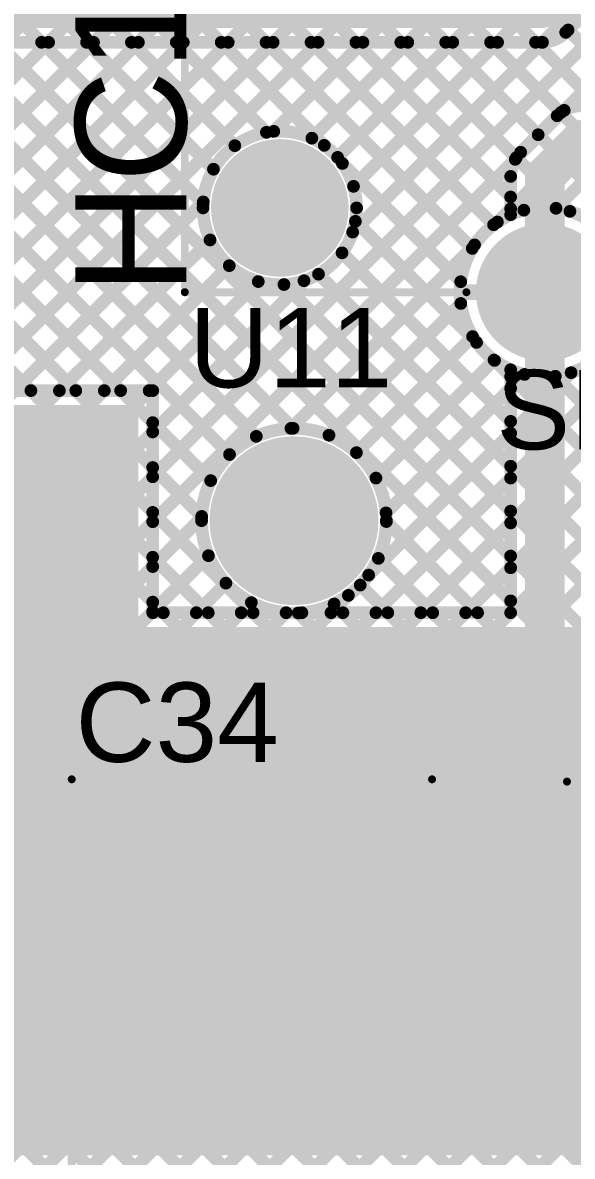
# Model space of a CAD drawing. Header units: millimetres. Extents: x -0.01 to 3.73, y -0.01 to 3.05.
# Drawn here: x 2.959 to 3.305, y 0.815 to 1.53 of the extents above; entities that cross this region are included whole.
import ezdxf

# ---------------------------------------------------------------- set-up
doc = ezdxf.new("R2010")
doc.units = ezdxf.units.MM
doc.header["$MEASUREMENT"] = 0
for name, color, linetype in [('BottomLayer', 5, 'Continuous'), ('BottomSolder', 6, 'Continuous'), ('MultiLayer', 9, 'Continuous'), ('PadHoleLayer', 156, 'Continuous'), ('TopLayer', 1, 'Continuous'), ('TopOverlay', 2, 'Continuous'), ('TopPaste', 8, 'Continuous'), ('TopSolder', 216, 'Continuous')]:
    doc.layers.add(name, color=color, linetype=linetype)
doc.styles.add('Arial', font='', dxfattribs={"height": 0.2})
doc.styles.get('Arial').set_extended_font_data('Arial')

# ---------------------------------------------------------------- blocks, each defined once
blk = doc.blocks.new('HC_12_M______8')
at = {"layer": 'BottomLayer'}
h = blk.add_hatch(color=5, dxfattribs=at)
edge = h.paths.add_edge_path()
edge.add_arc((1.07874, -0.29291), 0.03937, 0, 360)
h = blk.add_hatch(color=5, dxfattribs=at)
edge = h.paths.add_edge_path()
edge.add_arc((1.02559, -0.45984), 0.03937, 0, 360)
at = {"layer": 'BottomSolder'}
h = blk.add_hatch(color=6, dxfattribs=at)
edge = h.paths.add_edge_path()
edge.add_arc((1.07874, -0.29291), 0.04337, 0, 360)
h = blk.add_hatch(color=6, dxfattribs=at)
edge = h.paths.add_edge_path()
edge.add_arc((1.02559, -0.45984), 0.04337, 0, 360)
at = {"layer": 'MultiLayer'}
h = blk.add_hatch(color=9, dxfattribs=at)
edge = h.paths.add_edge_path()
edge.add_arc((1.07874, -0.29291), 0.03937, 0, 360)
h = blk.add_hatch(color=9, dxfattribs=at)
edge = h.paths.add_edge_path()
edge.add_arc((1.02559, -0.45984), 0.03937, 0, 360)
at = {"layer": 'PadHoleLayer'}
h = blk.add_hatch(color=156, dxfattribs=at)
edge = h.paths.add_edge_path()
edge.add_arc((1.07874, -0.29291), 0.01969, 0, 360)
h = blk.add_hatch(color=156, dxfattribs=at)
edge = h.paths.add_edge_path()
edge.add_arc((1.02559, -0.45984), 0.01969, 0, 360)
at = {"layer": 'TopLayer'}
h = blk.add_hatch(color=1, dxfattribs=at)
edge = h.paths.add_edge_path()
edge.add_arc((1.07874, -0.29291), 0.03937, 0, 360)
h = blk.add_hatch(color=1, dxfattribs=at)
edge = h.paths.add_edge_path()
edge.add_arc((1.02559, -0.45984), 0.03937, 0, 360)
at = {"layer": 'TopSolder'}
h = blk.add_hatch(color=216, dxfattribs=at)
edge = h.paths.add_edge_path()
edge.add_arc((1.07874, -0.29291), 0.04337, 0, 360)
h = blk.add_hatch(color=216, dxfattribs=at)
edge = h.paths.add_edge_path()
edge.add_arc((1.02559, -0.45984), 0.04337, 0, 360)
at = {"layer": 'TopOverlay', "const_width": 0.005}
for points in [[(1.07874, -0.51968), (1.07874, -0.34226)], [(1.07874, -0.51968), (0, -0.51968)]]:
    blk.add_lwpolyline(points, dxfattribs=at)
at = {"layer": 'TopOverlay', "const_width": 0.0025}
for points in [[(1.07749, -0.34226, 1), (1.07999, -0.34226, 1)], [(1.07749, -0.51968, 1), (1.07999, -0.51968, 1)], [(1.07749, -0.51968, 1), (1.07999, -0.51968, 1)]]:
    blk.add_lwpolyline(points, format="xyb", close=True, dxfattribs=at)
blk = doc.blocks.new('VT1H471MI135000CE0_168')
at = {"layer": 'TopLayer'}
for points in [[(-0.32461, 0.03445), (-0.08051, 0.03445), (-0.08051, -0.03445), (-0.32461, -0.03445)], [(0.08051, 0.03445), (0.32461, 0.03445), (0.32461, -0.03445), (0.08051, -0.03445)]]:
    blk.add_hatch(color=1, dxfattribs=at).paths.add_polyline_path(points)
at = {"layer": 'TopPaste'}
for points in [[(-0.32461, 0.03445), (-0.08051, 0.03445), (-0.08051, -0.03445), (-0.32461, -0.03445)], [(0.08051, 0.03445), (0.32461, 0.03445), (0.32461, -0.03445), (0.08051, -0.03445)]]:
    blk.add_hatch(color=8, dxfattribs=at).paths.add_polyline_path(points)
at = {"layer": 'TopSolder'}
for points in [[(-0.32861, 0.03845), (-0.07651, 0.03845), (-0.07651, -0.03845), (-0.32861, -0.03845)], [(0.07651, 0.03845), (0.32861, 0.03845), (0.32861, -0.03845), (0.07651, -0.03845)]]:
    blk.add_hatch(color=216, dxfattribs=at).paths.add_polyline_path(points)
at = {"layer": 'TopOverlay'}
for points, const_width in [([(-0.13578, 0.27), (-0.26961, 0.13617)], 0.005), ([(-0.13578, 0.27), (0.269, 0.27)], 0.005), ([(0.269, 0.27), (0.269, 0.043)], 0.005), ([(-0.26961, 0.13617), (-0.26842, 0.042)], 0.005), ([(-0.30956, 0.108), (-0.30956, 0.048)], 0.01), ([(-0.33956, 0.077), (-0.27956, 0.077)], 0.01), ([(0.28422, 0.057), (0.34422, 0.057)], 0.01), ([(-0.26367, -0.04299), (-0.26488, -0.1389)], 0.005), ([(0.26758, -0.042), (0.26758, -0.268)], 0.005), ([(-0.26488, -0.1389), (-0.13578, -0.268)], 0.005), ([(-0.13578, -0.268), (0.26758, -0.268)], 0.005)]:
    blk.add_lwpolyline(points, dxfattribs=dict(at, const_width=const_width))
for points, const_width in [([(-0.13703, 0.27, 1), (-0.13453, 0.27, 1)], 0.0025), ([(-0.13703, 0.27, 1), (-0.13453, 0.27, 1)], 0.0025), ([(0.26775, 0.27, 1), (0.27025, 0.27, 1)], 0.0025), ([(0.26775, 0.27, 1), (0.27025, 0.27, 1)], 0.0025), ([(-0.27086, 0.13617, 1), (-0.26836, 0.13617, 1)], 0.0025), ([(-0.27086, 0.13617, 1), (-0.26836, 0.13617, 1)], 0.0025), ([(-0.31206, 0.108, 1), (-0.30706, 0.108, 1)], 0.005), ([(-0.34206, 0.077, 1), (-0.33706, 0.077, 1)], 0.005), ([(-0.28206, 0.077, 1), (-0.27706, 0.077, 1)], 0.005), ([(0.28172, 0.057, 1), (0.28672, 0.057, 1)], 0.005), ([(0.34172, 0.057, 1), (0.34672, 0.057, 1)], 0.005), ([(-0.31206, 0.048, 1), (-0.30706, 0.048, 1)], 0.005), ([(-0.26967, 0.042, 1), (-0.26717, 0.042, 1)], 0.0025), ([(0.26775, 0.043, 1), (0.27025, 0.043, 1)], 0.0025), ([(-0.26492, -0.04299, 1), (-0.26242, -0.04299, 1)], 0.0025), ([(0.26633, -0.042, 1), (0.26883, -0.042, 1)], 0.0025), ([(-0.26613, -0.1389, 1), (-0.26363, -0.1389, 1)], 0.0025), ([(-0.26613, -0.1389, 1), (-0.26363, -0.1389, 1)], 0.0025), ([(-0.13703, -0.268, 1), (-0.13453, -0.268, 1)], 0.0025), ([(-0.13703, -0.268, 1), (-0.13453, -0.268, 1)], 0.0025), ([(0.26633, -0.268, 1), (0.26883, -0.268, 1)], 0.0025), ([(0.26633, -0.268, 1), (0.26883, -0.268, 1)], 0.0025)]:
    blk.add_lwpolyline(points, format="xyb", close=True, dxfattribs=dict(at, const_width=const_width))

msp = doc.modelspace()

# ---------------------------------------------------------------- hatches: boundary and pattern name
at = {"layer": 'BottomLayer'}
h = msp.add_hatch(color=5, dxfattribs=at)
edge = h.paths.add_edge_path()
edge.add_arc((3.13, 1.216), 0.04921, 0, 360)
at = {"layer": 'BottomSolder'}
h = msp.add_hatch(color=6, dxfattribs=at)
edge = h.paths.add_edge_path()
edge.add_arc((3.13, 1.216), 0.05321, 0, 360)
at = {"layer": 'MultiLayer'}
h = msp.add_hatch(color=9, dxfattribs=at)
edge = h.paths.add_edge_path()
edge.add_arc((3.13, 1.216), 0.04921, 0, 360)
at = {"layer": 'PadHoleLayer'}
h = msp.add_hatch(color=156, dxfattribs=at)
edge = h.paths.add_edge_path()
edge.add_arc((3.13, 1.216), 0.03937, 0, 360)
at = {"layer": 'TopLayer'}
for points in [[(2.508, 0.816), (3.032, 0.816), (3.032, 1.289), (2.508, 1.289)], [(2.642, 0.816), (3.561, 0.816), (3.561, 1.149), (2.642, 1.149)]]:
    msp.add_hatch(color=1, dxfattribs=at).paths.add_polyline_path(points)
h = msp.add_hatch(color=1, dxfattribs=at)
edge = h.paths.add_edge_path()
edge.add_arc((3.13, 1.216), 0.04921, 0, 360)
at = {"layer": 'TopSolder'}
h = msp.add_hatch(color=216, dxfattribs=at)
edge = h.paths.add_edge_path()
edge.add_arc((3.13, 1.216), 0.05321, 0, 360)

# ---------------------------------------------------------------- linework, layer by layer
at = {"layer": 'BottomLayer'}
for points, const_width in [([(3.286, 1.539), (3.522, 1.775)], 0.025), ([(3.3012, 1.5238), (3.5372, 1.7598)], 0.008), ([(2.6595, 0.86216), (3.548, 1.75066)], 0.008), ([(2.6595, 0.83387), (3.548, 1.72237)], 0.008), ([(3.25816, 1.40425), (3.548, 1.69409)], 0.008), ([(3.29509, 1.4129), (3.548, 1.6658)], 0.008), ([(2.84, 1.539), (3.286, 1.539)], 0.025), ([(3.30267, 1.52527), (3.44159, 1.38635)], 0.008), ([(2.6595, 1.03186), (3.14514, 1.5175)], 0.008), ([(2.6595, 1.06015), (3.11685, 1.5175)], 0.008), ([(2.6595, 1.08843), (3.08857, 1.5175)], 0.008), ([(2.6595, 1.145), (3.032, 1.5175)], 0.008), ([(2.6595, 1.11672), (3.06028, 1.5175)], 0.008), ([(2.6595, 1.20157), (2.97543, 1.5175)], 0.008), ([(2.6595, 1.17328), (3.00372, 1.5175)], 0.008), ([(2.84891, 1.5175), (3.286, 1.5175)], 0.008), ([(2.85789, 1.5175), (3.10625, 1.26915)], 0.008), ([(2.88618, 1.5175), (3.12947, 1.27421)], 0.008), ([(2.91446, 1.5175), (3.548, 0.88396)], 0.008), ([(2.94275, 1.5175), (3.548, 0.91225)], 0.008), ([(2.97103, 1.5175), (3.07277, 1.41576)], 0.008), ([(2.99931, 1.5175), (3.07929, 1.43752)], 0.008), ([(3.0276, 1.5175), (3.09274, 1.45236)], 0.008), ([(3.05588, 1.5175), (3.11261, 1.46077)], 0.008), ([(3.08417, 1.5175), (3.14909, 1.45258)], 0.008), ([(3.11245, 1.5175), (3.24233, 1.38762)], 0.008), ([(3.11729, 1.46137), (3.17342, 1.5175)], 0.008), ([(3.14074, 1.5175), (3.25573, 1.40251)], 0.008), ([(3.14129, 1.45709), (3.20171, 1.5175)], 0.008), ([(3.15748, 1.44499), (3.22999, 1.5175)], 0.008), ([(3.16698, 1.39792), (3.28657, 1.51751)], 0.008), ([(3.1675, 1.42672), (3.25827, 1.5175)], 0.008), ([(3.16902, 1.5175), (3.27481, 1.41171)], 0.008), ([(3.1973, 1.5175), (3.30384, 1.41097)], 0.008), ([(3.22559, 1.5175), (3.35143, 1.39166)], 0.008), ([(3.25387, 1.5175), (3.36754, 1.40383)], 0.008), ([(3.28216, 1.5175), (3.39141, 1.40825)], 0.008), ([(2.83926, 1.50785), (3.0894, 1.25771)], 0.008), ([(2.82512, 1.49371), (3.07756, 1.24127)], 0.008), ([(2.81097, 1.47957), (3.07185, 1.21869)], 0.008), ([(2.79683, 1.46543), (3.548, 0.71426)], 0.008), ([(2.78269, 1.45128), (3.548, 0.68597)], 0.008), ([(3.1605, 1.44117), (3.23504, 1.36662)], 0.008), ([(2.76855, 1.43714), (3.548, 0.65769)], 0.008), ([(2.7544, 1.423), (3.548, 0.6294)], 0.008), ([(2.6595, 1.00358), (3.07285, 1.41693)], 0.008), ([(2.74026, 1.40886), (3.548, 0.60112)], 0.008), ([(3.1687, 1.40469), (3.24501, 1.32837)], 0.008), ([(3.288, 1.36), (3.288, 1.40937)], 0.01), ([(2.6595, 0.97529), (3.07713, 1.39293)], 0.008), ([(2.72612, 1.39471), (3.548, 0.57283)], 0.008), ([(3.12809, 1.27418), (3.24375, 1.38984)], 0.008), ([(3.16028, 1.38482), (3.548, 0.9971)], 0.008), ([(2.6595, 0.94701), (3.08923, 1.37674)], 0.008), ([(2.71198, 1.38057), (3.548, 0.54455)], 0.008), ([(3.14545, 1.37137), (3.548, 0.96881)], 0.008), ([(2.6595, 0.89044), (3.1363, 1.36724)], 0.008), ([(2.6595, 0.91873), (3.1075, 1.36672)], 0.008), ([(2.69784, 1.36643), (3.548, 0.51627)], 0.008), ([(3.12368, 1.36485), (3.548, 0.94053)], 0.008), ([(3.23863, 1.36), (3.288, 1.36)], 0.01), ([(3.288, 1.31063), (3.288, 1.36)], 0.01), ([(2.68369, 1.35229), (3.548, 0.48798)], 0.008), ([(3.15206, 1.26987), (3.2351, 1.35291)], 0.008), ([(2.6595, 0.55103), (3.44178, 1.33331)], 0.008), ([(2.6595, 0.63588), (3.35168, 1.32806)], 0.008), ([(2.6595, 0.43789), (3.548, 1.32639)], 0.008), ([(3.16936, 1.25889), (3.24253, 1.33205)], 0.008), ([(2.6595, 0.52275), (3.45489, 1.31814)], 0.008), ([(2.6595, 0.6076), (3.3679, 1.316)], 0.008), ([(2.6595, 0.57931), (3.39198, 1.31179)], 0.008), ([(2.69406, 1.31364), (3.548, 0.4597)], 0.008), ([(3.18164, 1.24287), (3.25603, 1.31727)], 0.008), ([(3.25637, 1.31701), (3.548, 1.02538)], 0.008), ([(2.6595, 0.49446), (3.47364, 1.3086)], 0.008), ([(2.6595, 0.46618), (3.50176, 1.30843)], 0.008), ([(3.17704, 1.18171), (3.30461, 1.30928)], 0.008), ([(3.188, 1.22095), (3.27523, 1.30818)], 0.008), ([(3.29462, 1.30704), (3.548, 1.05367)], 0.008), ([(2.6595, 0.40961), (3.548, 1.29811)], 0.008), ([(2.68041, 1.299), (3.548, 0.43141)], 0.008), ([(2.66627, 1.28486), (3.548, 0.40313)], 0.008), ([(2.6595, 0.38132), (3.548, 1.26982)], 0.008), ([(2.6595, 1.26334), (3.548, 0.37484)], 0.008), ([(2.6595, 0.35304), (3.548, 1.24154)], 0.008), ([(2.6595, 1.23506), (3.548, 0.34656)], 0.008), ([(2.6595, 0.80559), (3.07182, 1.21791)], 0.008), ([(2.68424, 0.3495), (3.548, 1.21326)], 0.008), ([(3.18821, 1.21547), (3.548, 0.85568)], 0.008), ([(2.6595, 1.20678), (3.548, 0.31828)], 0.008), ([(2.6595, 0.7773), (3.07613, 1.19394)], 0.008), ([(3.18315, 1.19225), (3.548, 0.82739)], 0.008), ([(2.709, 0.34597), (3.548, 1.18497)], 0.008), ([(2.6595, 1.17849), (3.548, 0.28999)], 0.008), ([(2.6595, 0.74902), (3.08711, 1.17664)], 0.008), ([(3.17171, 1.1754), (3.548, 0.79911)], 0.008), ([(2.6595, 0.66417), (3.16429, 1.16896)], 0.008), ([(2.6595, 0.72074), (3.10313, 1.16436)], 0.008), ([(3.15527, 1.16356), (3.548, 0.77082)], 0.008), ([(2.6595, 0.69245), (3.12505, 1.158)], 0.008), ([(2.73581, 0.3445), (3.548, 1.15669)], 0.008), ([(3.13269, 1.15785), (3.548, 0.74254)], 0.008), ([(2.6595, 1.15021), (3.548, 0.26171)], 0.008), ([(2.79439, 0.37479), (3.548, 1.1284)], 0.008), ([(2.6595, 1.12192), (3.548, 0.23342)], 0.008), ([(2.80708, 0.3592), (3.548, 1.10012)], 0.008), ([(2.82567, 0.3495), (3.548, 1.07183)], 0.008)]:
    msp.add_lwpolyline(points, dxfattribs=dict(at, const_width=const_width))
for points, const_width in [([(3.27975, 1.539, 1), (3.29225, 1.539, 1)], 0.0125), ([(3.27975, 1.539, 1), (3.29225, 1.539, 1)], 0.0125), ([(3.30067, 1.52527, 1), (3.30467, 1.52527, 1)], 0.004), ([(3.2992, 1.5238, 1), (3.3032, 1.5238, 1)], 0.004), ([(3.2992, 1.5238, 1), (3.3032, 1.5238, 1)], 0.004), ([(3.2992, 1.5238, 1), (3.3032, 1.5238, 1)], 0.004), ([(2.96903, 1.5175, 1), (2.97303, 1.5175, 1)], 0.004), ([(2.97343, 1.5175, 1), (2.97743, 1.5175, 1)], 0.004), ([(2.99731, 1.5175, 1), (3.00131, 1.5175, 1)], 0.004), ([(3.00172, 1.5175, 1), (3.00572, 1.5175, 1)], 0.004), ([(3.0256, 1.5175, 1), (3.0296, 1.5175, 1)], 0.004), ([(3.03, 1.5175, 1), (3.034, 1.5175, 1)], 0.004), ([(3.05388, 1.5175, 1), (3.05788, 1.5175, 1)], 0.004), ([(3.05828, 1.5175, 1), (3.06228, 1.5175, 1)], 0.004), ([(3.08217, 1.5175, 1), (3.08617, 1.5175, 1)], 0.004), ([(3.08657, 1.5175, 1), (3.09057, 1.5175, 1)], 0.004), ([(3.11045, 1.5175, 1), (3.11445, 1.5175, 1)], 0.004), ([(3.11485, 1.5175, 1), (3.11885, 1.5175, 1)], 0.004), ([(3.13874, 1.5175, 1), (3.14274, 1.5175, 1)], 0.004), ([(3.14314, 1.5175, 1), (3.14714, 1.5175, 1)], 0.004), ([(3.16702, 1.5175, 1), (3.17102, 1.5175, 1)], 0.004), ([(3.17142, 1.5175, 1), (3.17542, 1.5175, 1)], 0.004), ([(3.1953, 1.5175, 1), (3.1993, 1.5175, 1)], 0.004), ([(3.19971, 1.5175, 1), (3.20371, 1.5175, 1)], 0.004), ([(3.22359, 1.5175, 1), (3.22759, 1.5175, 1)], 0.004), ([(3.22799, 1.5175, 1), (3.23199, 1.5175, 1)], 0.004), ([(3.25187, 1.5175, 1), (3.25587, 1.5175, 1)], 0.004), ([(3.25627, 1.5175, 1), (3.26027, 1.5175, 1)], 0.004), ([(3.28016, 1.5175, 1), (3.28416, 1.5175, 1)], 0.004), ([(3.284, 1.5175, 1), (3.288, 1.5175, 1)], 0.004), ([(3.284, 1.5175, 1), (3.288, 1.5175, 1)], 0.004), ([(3.284, 1.5175, 1), (3.288, 1.5175, 1)], 0.004), ([(3.28457, 1.51751, 1), (3.28857, 1.51751, 1)], 0.004), ([(3.16944, 1.41315, 1), (3.0727, 1.41315, 1)], 0.008), ([(3.11061, 1.46077, 1), (3.11461, 1.46077, 1)], 0.004), ([(3.11529, 1.46137, 1), (3.11929, 1.46137, 1)], 0.004), ([(3.13929, 1.45709, 1), (3.14329, 1.45709, 1)], 0.004), ([(3.09074, 1.45236, 1), (3.09474, 1.45236, 1)], 0.004), ([(3.14709, 1.45258, 1), (3.15109, 1.45258, 1)], 0.004), ([(3.15548, 1.44499, 1), (3.15948, 1.44499, 1)], 0.004), ([(3.1585, 1.44117, 1), (3.1625, 1.44117, 1)], 0.004), ([(3.07729, 1.43752, 1), (3.08129, 1.43752, 1)], 0.004), ([(3.1655, 1.42672, 1), (3.1695, 1.42672, 1)], 0.004), ([(3.0707, 1.41315, 1), (3.0747, 1.41315, 1)], 0.004), ([(3.07077, 1.41576, 1), (3.07477, 1.41576, 1)], 0.004), ([(3.07085, 1.41693, 1), (3.07485, 1.41693, 1)], 0.004), ([(3.16744, 1.41315, 1), (3.17144, 1.41315, 1)], 0.004), ([(3.27281, 1.41171, 1), (3.27681, 1.41171, 1)], 0.004), ([(3.29309, 1.4129, 1), (3.29709, 1.4129, 1)], 0.004), ([(3.30184, 1.41097, 1), (3.30584, 1.41097, 1)], 0.004), ([(3.1667, 1.40469, 1), (3.1707, 1.40469, 1)], 0.004), ([(3.25616, 1.40425, 1), (3.26016, 1.40425, 1)], 0.004), ([(3.2855, 1.40937, 1), (3.2905, 1.40937, 1)], 0.005), ([(3.16498, 1.39792, 1), (3.16898, 1.39792, 1)], 0.004), ([(3.25373, 1.40251, 1), (3.25773, 1.40251, 1)], 0.004), ([(3.07513, 1.39293, 1), (3.07913, 1.39293, 1)], 0.004), ([(3.24175, 1.38984, 1), (3.24575, 1.38984, 1)], 0.004), ([(3.15828, 1.38482, 1), (3.16228, 1.38482, 1)], 0.004), ([(3.24033, 1.38762, 1), (3.24433, 1.38762, 1)], 0.004), ([(3.08723, 1.37674, 1), (3.09123, 1.37674, 1)], 0.004), ([(3.14345, 1.37137, 1), (3.14745, 1.37137, 1)], 0.004), ([(3.1055, 1.36672, 1), (3.1095, 1.36672, 1)], 0.004), ([(3.12168, 1.36485, 1), (3.12568, 1.36485, 1)], 0.004), ([(3.1343, 1.36724, 1), (3.1383, 1.36724, 1)], 0.004), ([(3.23304, 1.36662, 1), (3.23704, 1.36662, 1)], 0.004), ([(3.23613, 1.36, 1), (3.24113, 1.36, 1)], 0.005), ([(3.2855, 1.36, 1), (3.2905, 1.36, 1)], 0.005), ([(3.2855, 1.36, 1), (3.2905, 1.36, 1)], 0.005), ([(3.2855, 1.36, 1), (3.2905, 1.36, 1)], 0.005), ([(3.2331, 1.35291, 1), (3.2371, 1.35291, 1)], 0.004), ([(3.24053, 1.33205, 1), (3.24453, 1.33205, 1)], 0.004), ([(3.24301, 1.32837, 1), (3.24701, 1.32837, 1)], 0.004), ([(3.25403, 1.31727, 1), (3.25803, 1.31727, 1)], 0.004), ([(3.25437, 1.31701, 1), (3.25837, 1.31701, 1)], 0.004), ([(3.2855, 1.31063, 1), (3.2905, 1.31063, 1)], 0.005), ([(3.27323, 1.30818, 1), (3.27723, 1.30818, 1)], 0.004), ([(3.29263, 1.30704, 1), (3.29663, 1.30704, 1)], 0.004), ([(3.30261, 1.30928, 1), (3.30661, 1.30928, 1)], 0.004), ([(3.18821, 1.216, 1), (3.07179, 1.216, 1)], 0.008), ([(3.10425, 1.26915, 1), (3.10825, 1.26915, 1)], 0.004), ([(3.12609, 1.27418, 1), (3.13009, 1.27418, 1)], 0.004), ([(3.12747, 1.27421, 1), (3.13147, 1.27421, 1)], 0.004), ([(3.15006, 1.26987, 1), (3.15406, 1.26987, 1)], 0.004), ([(3.0874, 1.25771, 1), (3.0914, 1.25771, 1)], 0.004), ([(3.16736, 1.25889, 1), (3.17136, 1.25889, 1)], 0.004), ([(3.07556, 1.24127, 1), (3.07956, 1.24127, 1)], 0.004), ([(3.17964, 1.24287, 1), (3.18364, 1.24287, 1)], 0.004), ([(3.06982, 1.21791, 1), (3.07382, 1.21791, 1)], 0.004), ([(3.06985, 1.21869, 1), (3.07385, 1.21869, 1)], 0.004), ([(3.186, 1.22095, 1), (3.19, 1.22095, 1)], 0.004), ([(3.06979, 1.216, 1), (3.07379, 1.216, 1)], 0.004), ([(3.18621, 1.216, 1), (3.19021, 1.216, 1)], 0.004), ([(3.18621, 1.21547, 1), (3.19021, 1.21547, 1)], 0.004), ([(3.07413, 1.19394, 1), (3.07813, 1.19394, 1)], 0.004), ([(3.18115, 1.19225, 1), (3.18515, 1.19225, 1)], 0.004), ([(3.08511, 1.17664, 1), (3.08911, 1.17664, 1)], 0.004), ([(3.16971, 1.1754, 1), (3.17371, 1.1754, 1)], 0.004), ([(3.17504, 1.18171, 1), (3.17904, 1.18171, 1)], 0.004), ([(3.16229, 1.16896, 1), (3.16629, 1.16896, 1)], 0.004), ([(3.10113, 1.16436, 1), (3.10513, 1.16436, 1)], 0.004), ([(3.15327, 1.16356, 1), (3.15727, 1.16356, 1)], 0.004), ([(3.12305, 1.158, 1), (3.12705, 1.158, 1)], 0.004), ([(3.13069, 1.15785, 1), (3.13469, 1.15785, 1)], 0.004)]:
    msp.add_lwpolyline(points, format="xyb", close=True, dxfattribs=dict(at, const_width=const_width))
at = {"layer": 'BottomLayer', "const_width": 0.008}
for points in [[(3.3012, 1.5238, -0.198912), (3.286, 1.5175)], [(3.3012, 1.5238, -0.198912), (3.286, 1.5175)], [(3.34054, 1.35064, -11.319558), (3.34054, 1.36936)]]:
    msp.add_lwpolyline(points, format="xyb", dxfattribs=at)
at = {"layer": 'TopLayer'}
for points, const_width in [([(2.7372, 1.30755), (3.34915, 1.9195)], 0.008), ([(2.75593, 1.298), (3.37743, 1.9195)], 0.008), ([(2.78422, 1.298), (3.40572, 1.9195)], 0.008), ([(2.8125, 1.298), (3.434, 1.9195)], 0.008), ([(2.84078, 1.298), (3.46228, 1.9195)], 0.008), ([(2.86907, 1.298), (3.49057, 1.9195)], 0.008), ([(2.88016, 1.9195), (3.32216, 1.4775)], 0.008), ([(2.89735, 1.298), (3.51885, 1.9195)], 0.008), ([(2.90844, 1.9195), (3.35044, 1.4775)], 0.008), ([(2.92564, 1.298), (3.54714, 1.9195)], 0.008), ([(2.87196, 1.89941), (3.29814, 1.47323)], 0.008), ([(3.11729, 1.46137), (3.548, 1.89208)], 0.008), ([(2.87196, 1.87113), (3.28384, 1.45925)], 0.008), ([(3.14129, 1.45709), (3.548, 1.86379)], 0.008), ([(2.87196, 1.84284), (3.27002, 1.44479)], 0.008), ([(2.85113, 1.83539), (3.2665, 1.42002)], 0.008), ([(3.15748, 1.44499), (3.548, 1.83551)], 0.008), ([(2.82696, 1.83128), (3.25573, 1.40251)], 0.008), ([(2.8195, 1.81045), (3.24233, 1.38762)], 0.008), ([(3.1675, 1.42672), (3.548, 1.80723)], 0.008), ([(2.81815, 1.78351), (3.14909, 1.45258)], 0.008), ([(3.16698, 1.39792), (3.548, 1.77894)], 0.008), ([(2.80539, 1.76799), (3.11261, 1.46077)], 0.008), ([(2.79125, 1.75385), (3.09274, 1.45236)], 0.008), ([(3.041, 1.24366), (3.548, 1.75066)], 0.008), ([(2.77711, 1.7397), (3.07929, 1.43752)], 0.008), ([(2.76297, 1.72556), (3.07277, 1.41576)], 0.008), ([(3.30024, 1.47461), (3.548, 1.72237)], 0.008), ([(2.74883, 1.71142), (3.2665, 1.19375)], 0.008), ([(2.7372, 1.69476), (3.2665, 1.16546)], 0.008), ([(2.74191, 1.66177), (3.12947, 1.27421)], 0.008), ([(2.74191, 1.63349), (3.10625, 1.26915)], 0.008), ([(2.74191, 1.6052), (3.0894, 1.25771)], 0.008), ([(2.74191, 1.57692), (3.02082, 1.298)], 0.008), ([(2.74191, 1.54863), (2.99254, 1.298)], 0.008), ([(2.74191, 1.52035), (2.96426, 1.298)], 0.008), ([(3.2728, 1.4482), (3.2958, 1.4712)], 0.008), ([(3.288, 1.433), (3.311, 1.456)], 0.025), ([(3.311, 1.456), (3.463, 1.456)], 0.025), ([(3.041, 1.21537), (3.26939, 1.44376)], 0.008), ([(3.1605, 1.44117), (3.23504, 1.36662)], 0.008), ([(3.288, 1.36), (3.288, 1.433)], 0.025), ([(3.2665, 1.40885), (3.2665, 1.433)], 0.008), ([(2.95392, 1.298), (3.07285, 1.41693)], 0.008), ([(3.25816, 1.40425), (3.2665, 1.41259)], 0.008), ([(3.1687, 1.40469), (3.24501, 1.32837)], 0.008), ([(2.98221, 1.298), (3.07713, 1.39293)], 0.008), ([(3.12809, 1.27418), (3.24375, 1.38984)], 0.008), ([(3.16028, 1.38482), (3.2665, 1.2786)], 0.008), ([(3.01049, 1.298), (3.08923, 1.37674)], 0.008), ([(3.14545, 1.37137), (3.2665, 1.25031)], 0.008), ([(3.288, 1.01456), (3.288, 1.36)], 0.025), ([(3.03877, 1.298), (3.1075, 1.36672)], 0.008), ([(3.041, 1.27194), (3.1363, 1.36724)], 0.008), ([(3.12368, 1.36485), (3.2665, 1.22203)], 0.008), ([(3.23863, 1.36), (3.288, 1.36)], 0.01), ([(3.15206, 1.26987), (3.2351, 1.35291)], 0.008), ([(3.16936, 1.25889), (3.24253, 1.33205)], 0.008), ([(3.18164, 1.24287), (3.25603, 1.31727)], 0.008), ([(3.25637, 1.31701), (3.2665, 1.30688)], 0.008), ([(3.2665, 1.158), (3.2665, 1.31115)], 0.008), ([(2.7372, 1.298), (3.041, 1.298)], 0.008), ([(3.041, 1.158), (3.041, 1.298)], 0.008), ([(3.188, 1.22095), (3.2665, 1.29945)], 0.008), ([(3.041, 1.27782), (3.07756, 1.24127)], 0.008), ([(3.17704, 1.18171), (3.2665, 1.27117)], 0.008), ([(3.041, 1.24954), (3.07185, 1.21869)], 0.008), ([(3.18162, 1.158), (3.2665, 1.24288)], 0.008), ([(3.041, 1.22126), (3.10426, 1.158)], 0.008), ([(3.041, 1.18709), (3.07182, 1.21791)], 0.008), ([(3.18821, 1.21547), (3.24568, 1.158)], 0.008), ([(3.2099, 1.158), (3.2665, 1.2146)], 0.008), ([(3.041, 1.1588), (3.07613, 1.19394)], 0.008), ([(3.041, 1.19297), (3.07597, 1.158)], 0.008), ([(3.18315, 1.19225), (3.21739, 1.158)], 0.008), ([(3.23819, 1.158), (3.2665, 1.18631)], 0.008), ([(3.06848, 1.158), (3.08711, 1.17664)], 0.008), ([(3.17171, 1.1754), (3.18911, 1.158)], 0.008), ([(3.15333, 1.158), (3.16429, 1.16896)], 0.008), ([(3.041, 1.16469), (3.04769, 1.158)], 0.008), ([(3.09676, 1.158), (3.10313, 1.16436)], 0.008), ([(3.15527, 1.16356), (3.16082, 1.158)], 0.008), ([(3.041, 1.158), (3.12503, 1.158)], 0.008), ([(3.13497, 1.158), (3.2665, 1.158)], 0.008), ([(3.26, 0.98656), (3.288, 1.01456)], 0.025), ([(2.981, 0.967), (3.393, 0.967)], 0.025)]:
    msp.add_lwpolyline(points, dxfattribs=dict(at, const_width=const_width))
at = {"layer": 'TopLayer', "const_width": 0.008}
for points in [[(3.2958, 1.4712, -0.198912), (3.311, 1.4775)], [(3.2958, 1.4712, -0.198912), (3.311, 1.4775)], [(3.2665, 1.433, -0.198912), (3.2728, 1.4482)], [(3.2665, 1.433, -0.198912), (3.2728, 1.4482)], [(3.2665, 1.31115, -0.652435), (3.2665, 1.40885)], [(3.12503, 1.158, -2.275412), (3.18821, 1.216)], [(3.18821, 1.216, -0.38939), (3.13497, 1.158)]]:
    msp.add_lwpolyline(points, format="xyb", dxfattribs=at)
at = {"layer": 'TopLayer'}
for points, const_width in [([(3.2938, 1.4712, 1), (3.2978, 1.4712, 1)], 0.004), ([(3.2938, 1.4712, 1), (3.2978, 1.4712, 1)], 0.004), ([(3.2938, 1.4712, 1), (3.2978, 1.4712, 1)], 0.004), ([(3.29614, 1.47323, 1), (3.30014, 1.47323, 1)], 0.004), ([(3.29824, 1.47461, 1), (3.30224, 1.47461, 1)], 0.004), ([(3.16944, 1.41315, 1), (3.0727, 1.41315, 1)], 0.008), ([(3.11061, 1.46077, 1), (3.11461, 1.46077, 1)], 0.004), ([(3.11529, 1.46137, 1), (3.11929, 1.46137, 1)], 0.004), ([(3.30475, 1.456, 1), (3.31725, 1.456, 1)], 0.0125), ([(3.30475, 1.456, 1), (3.31725, 1.456, 1)], 0.0125), ([(3.13929, 1.45709, 1), (3.14329, 1.45709, 1)], 0.004), ([(3.28184, 1.45925, 1), (3.28584, 1.45925, 1)], 0.004), ([(3.09074, 1.45236, 1), (3.09474, 1.45236, 1)], 0.004), ([(3.14709, 1.45258, 1), (3.15109, 1.45258, 1)], 0.004), ([(3.2708, 1.4482, 1), (3.2748, 1.4482, 1)], 0.004), ([(3.2708, 1.4482, 1), (3.2748, 1.4482, 1)], 0.004), ([(3.2708, 1.4482, 1), (3.2748, 1.4482, 1)], 0.004), ([(3.15548, 1.44499, 1), (3.15948, 1.44499, 1)], 0.004), ([(3.1585, 1.44117, 1), (3.1625, 1.44117, 1)], 0.004), ([(3.26739, 1.44376, 1), (3.27139, 1.44376, 1)], 0.004), ([(3.26802, 1.44479, 1), (3.27202, 1.44479, 1)], 0.004), ([(3.28175, 1.433, 1), (3.29425, 1.433, 1)], 0.0125), ([(3.28175, 1.433, 1), (3.29425, 1.433, 1)], 0.0125), ([(3.07729, 1.43752, 1), (3.08129, 1.43752, 1)], 0.004), ([(3.2645, 1.433, 1), (3.2685, 1.433, 1)], 0.004), ([(3.2645, 1.433, 1), (3.2685, 1.433, 1)], 0.004), ([(3.2645, 1.433, 1), (3.2685, 1.433, 1)], 0.004), ([(3.1655, 1.42672, 1), (3.1695, 1.42672, 1)], 0.004), ([(3.2645, 1.42002, 1), (3.2685, 1.42002, 1)], 0.004), ([(3.0707, 1.41315, 1), (3.0747, 1.41315, 1)], 0.004), ([(3.07077, 1.41576, 1), (3.07477, 1.41576, 1)], 0.004), ([(3.07085, 1.41693, 1), (3.07485, 1.41693, 1)], 0.004), ([(3.16744, 1.41315, 1), (3.17144, 1.41315, 1)], 0.004), ([(3.2645, 1.41259, 1), (3.2685, 1.41259, 1)], 0.004), ([(3.1667, 1.40469, 1), (3.1707, 1.40469, 1)], 0.004), ([(3.25616, 1.40425, 1), (3.26016, 1.40425, 1)], 0.004), ([(3.2645, 1.40885, 1), (3.2685, 1.40885, 1)], 0.004), ([(3.2645, 1.40885, 1), (3.2685, 1.40885, 1)], 0.004), ([(3.16498, 1.39792, 1), (3.16898, 1.39792, 1)], 0.004), ([(3.25373, 1.40251, 1), (3.25773, 1.40251, 1)], 0.004), ([(3.07513, 1.39293, 1), (3.07913, 1.39293, 1)], 0.004), ([(3.24175, 1.38984, 1), (3.24575, 1.38984, 1)], 0.004), ([(3.15828, 1.38482, 1), (3.16228, 1.38482, 1)], 0.004), ([(3.24033, 1.38762, 1), (3.24433, 1.38762, 1)], 0.004), ([(3.08723, 1.37674, 1), (3.09123, 1.37674, 1)], 0.004), ([(3.14345, 1.37137, 1), (3.14745, 1.37137, 1)], 0.004), ([(3.28175, 1.36, 1), (3.29425, 1.36, 1)], 0.0125), ([(3.28175, 1.36, 1), (3.29425, 1.36, 1)], 0.0125), ([(3.1055, 1.36672, 1), (3.1095, 1.36672, 1)], 0.004), ([(3.12168, 1.36485, 1), (3.12568, 1.36485, 1)], 0.004), ([(3.1343, 1.36724, 1), (3.1383, 1.36724, 1)], 0.004), ([(3.23304, 1.36662, 1), (3.23704, 1.36662, 1)], 0.004), ([(3.23613, 1.36, 1), (3.24113, 1.36, 1)], 0.005), ([(3.2855, 1.36, 1), (3.2905, 1.36, 1)], 0.005), ([(3.2331, 1.35291, 1), (3.2371, 1.35291, 1)], 0.004), ([(3.24053, 1.33205, 1), (3.24453, 1.33205, 1)], 0.004), ([(3.24301, 1.32837, 1), (3.24701, 1.32837, 1)], 0.004), ([(3.25403, 1.31727, 1), (3.25803, 1.31727, 1)], 0.004), ([(3.25437, 1.31701, 1), (3.25837, 1.31701, 1)], 0.004), ([(3.2645, 1.31115, 1), (3.2685, 1.31115, 1)], 0.004), ([(3.2645, 1.31115, 1), (3.2685, 1.31115, 1)], 0.004), ([(3.2645, 1.30688, 1), (3.2685, 1.30688, 1)], 0.004), ([(2.96226, 1.298, 1), (2.96626, 1.298, 1)], 0.004), ([(2.98021, 1.298, 1), (2.98421, 1.298, 1)], 0.004), ([(2.99054, 1.298, 1), (2.99454, 1.298, 1)], 0.004), ([(3.00849, 1.298, 1), (3.01249, 1.298, 1)], 0.004), ([(3.01882, 1.298, 1), (3.02282, 1.298, 1)], 0.004), ([(3.03677, 1.298, 1), (3.04077, 1.298, 1)], 0.004), ([(3.039, 1.298, 1), (3.043, 1.298, 1)], 0.004), ([(3.039, 1.298, 1), (3.043, 1.298, 1)], 0.004), ([(3.2645, 1.29945, 1), (3.2685, 1.29945, 1)], 0.004), ([(3.039, 1.27782, 1), (3.043, 1.27782, 1)], 0.004), ([(3.2645, 1.2786, 1), (3.2685, 1.2786, 1)], 0.004), ([(3.039, 1.27194, 1), (3.043, 1.27194, 1)], 0.004), ([(3.10425, 1.26915, 1), (3.10825, 1.26915, 1)], 0.004), ([(3.12609, 1.27418, 1), (3.13009, 1.27418, 1)], 0.004), ([(3.12747, 1.27421, 1), (3.13147, 1.27421, 1)], 0.004), ([(3.15006, 1.26987, 1), (3.15406, 1.26987, 1)], 0.004), ([(3.2645, 1.27117, 1), (3.2685, 1.27117, 1)], 0.004), ([(3.0874, 1.25771, 1), (3.0914, 1.25771, 1)], 0.004), ([(3.16736, 1.25889, 1), (3.17136, 1.25889, 1)], 0.004), ([(3.039, 1.24954, 1), (3.043, 1.24954, 1)], 0.004), ([(3.2645, 1.25031, 1), (3.2685, 1.25031, 1)], 0.004), ([(3.039, 1.24366, 1), (3.043, 1.24366, 1)], 0.004), ([(3.07556, 1.24127, 1), (3.07956, 1.24127, 1)], 0.004), ([(3.17964, 1.24287, 1), (3.18364, 1.24287, 1)], 0.004), ([(3.2645, 1.24288, 1), (3.2685, 1.24288, 1)], 0.004), ([(3.039, 1.22126, 1), (3.043, 1.22126, 1)], 0.004), ([(3.06982, 1.21791, 1), (3.07382, 1.21791, 1)], 0.004), ([(3.06985, 1.21869, 1), (3.07385, 1.21869, 1)], 0.004), ([(3.186, 1.22095, 1), (3.19, 1.22095, 1)], 0.004), ([(3.2645, 1.22203, 1), (3.2685, 1.22203, 1)], 0.004), ([(3.039, 1.21537, 1), (3.043, 1.21537, 1)], 0.004), ([(3.18621, 1.216, 1), (3.19021, 1.216, 1)], 0.004), ([(3.18621, 1.216, 1), (3.19021, 1.216, 1)], 0.004), ([(3.18621, 1.21547, 1), (3.19021, 1.21547, 1)], 0.004), ([(3.2645, 1.2146, 1), (3.2685, 1.2146, 1)], 0.004), ([(3.039, 1.19297, 1), (3.043, 1.19297, 1)], 0.004), ([(3.07413, 1.19394, 1), (3.07813, 1.19394, 1)], 0.004), ([(3.18115, 1.19225, 1), (3.18515, 1.19225, 1)], 0.004), ([(3.2645, 1.19375, 1), (3.2685, 1.19375, 1)], 0.004), ([(3.039, 1.18709, 1), (3.043, 1.18709, 1)], 0.004), ([(3.2645, 1.18631, 1), (3.2685, 1.18631, 1)], 0.004), ([(3.08511, 1.17664, 1), (3.08911, 1.17664, 1)], 0.004), ([(3.16971, 1.1754, 1), (3.17371, 1.1754, 1)], 0.004), ([(3.17504, 1.18171, 1), (3.17904, 1.18171, 1)], 0.004), ([(3.16229, 1.16896, 1), (3.16629, 1.16896, 1)], 0.004), ([(3.039, 1.16469, 1), (3.043, 1.16469, 1)], 0.004), ([(3.10113, 1.16436, 1), (3.10513, 1.16436, 1)], 0.004), ([(3.15327, 1.16356, 1), (3.15727, 1.16356, 1)], 0.004), ([(3.2645, 1.16546, 1), (3.2685, 1.16546, 1)], 0.004), ([(3.039, 1.1588, 1), (3.043, 1.1588, 1)], 0.004), ([(3.039, 1.158, 1), (3.043, 1.158, 1)], 0.004), ([(3.039, 1.158, 1), (3.043, 1.158, 1)], 0.004), ([(3.04569, 1.158, 1), (3.04969, 1.158, 1)], 0.004), ([(3.06648, 1.158, 1), (3.07048, 1.158, 1)], 0.004), ([(3.07397, 1.158, 1), (3.07797, 1.158, 1)], 0.004), ([(3.09476, 1.158, 1), (3.09876, 1.158, 1)], 0.004), ([(3.10226, 1.158, 1), (3.10626, 1.158, 1)], 0.004), ([(3.12303, 1.158, 1), (3.12703, 1.158, 1)], 0.004), ([(3.12303, 1.158, 1), (3.12703, 1.158, 1)], 0.004), ([(3.13297, 1.158, 1), (3.13697, 1.158, 1)], 0.004), ([(3.13297, 1.158, 1), (3.13697, 1.158, 1)], 0.004), ([(3.15133, 1.158, 1), (3.15533, 1.158, 1)], 0.004), ([(3.15882, 1.158, 1), (3.16282, 1.158, 1)], 0.004), ([(3.17962, 1.158, 1), (3.18362, 1.158, 1)], 0.004), ([(3.18711, 1.158, 1), (3.19111, 1.158, 1)], 0.004), ([(3.2079, 1.158, 1), (3.2119, 1.158, 1)], 0.004), ([(3.21539, 1.158, 1), (3.21939, 1.158, 1)], 0.004), ([(3.23619, 1.158, 1), (3.24019, 1.158, 1)], 0.004), ([(3.24368, 1.158, 1), (3.24768, 1.158, 1)], 0.004), ([(3.2645, 1.158, 1), (3.2685, 1.158, 1)], 0.004), ([(3.2645, 1.158, 1), (3.2685, 1.158, 1)], 0.004), ([(3.28175, 1.01456, 1), (3.29425, 1.01456, 1)], 0.0125), ([(3.28175, 1.01456, 1), (3.29425, 1.01456, 1)], 0.0125), ([(3.25375, 0.98656, 1), (3.26625, 0.98656, 1)], 0.0125), ([(2.97475, 0.967, 1), (2.98725, 0.967, 1)], 0.0125)]:
    msp.add_lwpolyline(points, format="xyb", close=True, dxfattribs=dict(at, const_width=const_width))

# ---------------------------------------------------------------- block references
for name, p, rotation in [('HC_12_M______8', (3.58091, 2.43874), 270), ('VT1H471MI135000CE0_168', (3.26, 0.784), 90)]:
    msp.add_blockref(name, p, dxfattribs=dict(rotation=rotation))

# ---------------------------------------------------------------- texts
at = {"layer": 'TopOverlay', "style": 'Arial'}
msp.add_text('HC12 MODULE', height=0.07, rotation=90, dxfattribs=at).set_placement((3.06218, 1.3585))
for s, p in [('U11', (3.06385, 1.30001)), ('SB11', (3.25742, 1.26099)), ('C34', (2.99235, 1.06401))]:
    msp.add_text(s, height=0.05, dxfattribs=at).set_placement(p)

doc.saveas('drawing.dxf')
